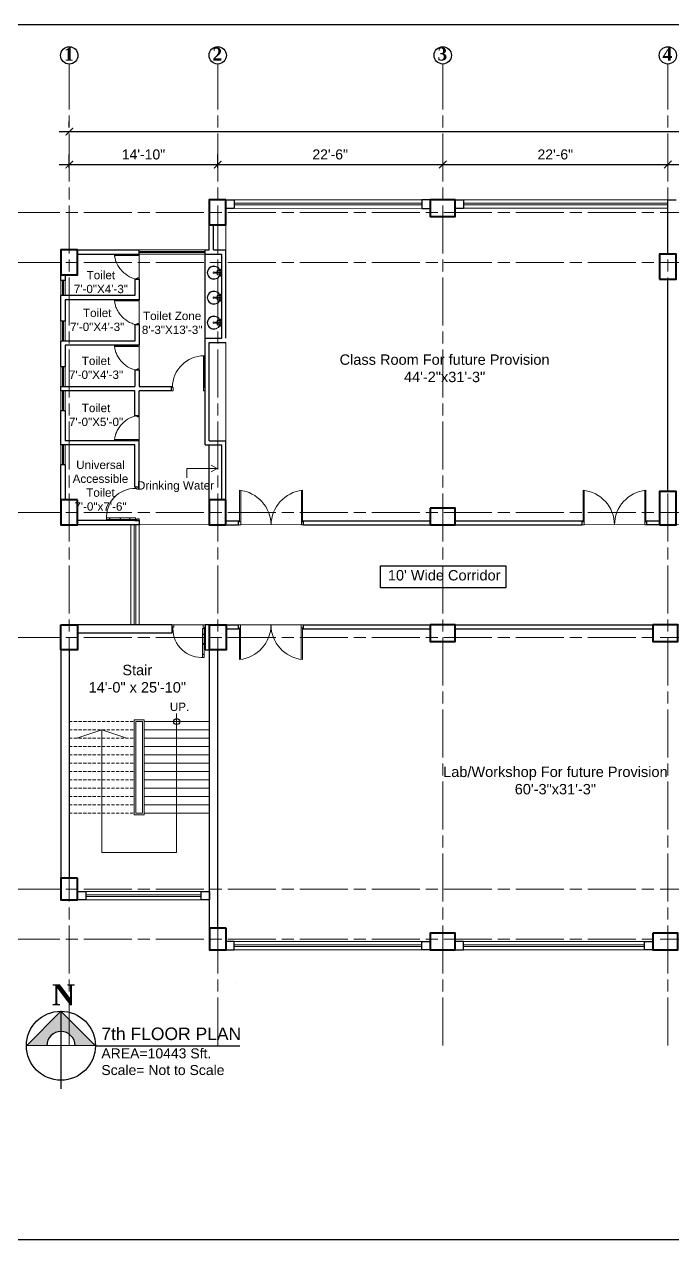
# Model space of a CAD drawing. Header units: inches. Extents: x -12 to 20935469, y -1604 to 24729220.
# Drawn here: x 20824000 to 20824778, y 24707850 to 24709308 of the extents above; entities that cross this region are included whole.
import ezdxf

# ---------------------------------------------------------------- set-up
doc = ezdxf.new("R2010")
doc.units = ezdxf.units.IN
doc.header["$LTSCALE"] = 0.03
doc.header["$MEASUREMENT"] = 0
doc.header["$PDMODE"] = 32
doc.header["$PDSIZE"] = 15
doc.linetypes.add('ACAD_ISO08W100', pattern=[36, 24, -3, 6, -3])
doc.linetypes.add('DASHED2', pattern=[0.375, 0.25, -0.125])
for name, color, linetype, lineweight in [('column', 1, 'Continuous', 40), ('Dim Line', 252, 'Continuous', 13), ('Door', 7, 'Continuous', 18), ('Gas', 21, 'Continuous', 5), ('Glass Line', 252, 'Continuous', 9), ('Grid Line', 252, 'Continuous', 18), ('Hatch', 253, 'Continuous', 15), ('Low Wall', 7, 'Continuous', 30), ('Main Wall', 7, 'Continuous', 30), ('RAIL', 23, 'Continuous', 13), ('STAIR', 46, 'Continuous', 15), ('TOILET FIXTURE', 142, 'Continuous', 5), ('wind.', 150, 'Continuous', 20)]:
    doc.layers.add(name, color=color, linetype=linetype, lineweight=lineweight)
doc.layers.add('TEXT', color=7, linetype='Continuous')
doc.styles.add('2', font='swisscl.ttf')
doc.styles.add('RomanS', font='arial.ttf', dxfattribs={"height": 12})
doc.styles.get("Standard").update_dxf_attribs({"font": 'timesbd.ttf'})
doc.dimstyles.new('Aec_Arch_I', dxfattribs={"dimscale": 96, "dimtxt": 12, "dimasz": 0.09375, "dimexe": 0.125, "dimexo": 0.125, "dimgap": 0.0625, "dimtad": 1, "dimdec": 0, "dimzin": 3, "dimdsep": 46, "dimlunit": 4, "dimtxsty": 'RomanS', "dimblk1": 'ARCHTICK', "dimblk2": 'ARCHTICK', "dimsah": 1, "dimcen": 0.09375, "dimdle": 0.125, "dimadec": 0, "dimazin": 0, "dimtfac": 0.75, "dimtdec": 0, "dimtmove": 2, "dimatfit": 3, "dimldrblk": 'ARCHTICK', "dimfxl": 1, "dimfrac": 1, "dimtolj": 1, "dimtzin": 0, "dimarcsym": 0})

# ---------------------------------------------------------------- blocks, each defined once
blk = doc.blocks.new('_ArchTick')
at = {"color": 0, "linetype": 'ByBlock', "lineweight": 35, "const_width": 0.15}
blk.add_lwpolyline([(-0.5, -0.5), (0.5, 0.5)], dxfattribs=at)
blk = doc.blocks.new('*D14')
at = {"layer": 'Defpoints', "color": 0, "transparency": 16777216}
for p in [(20831126.3, 24724578.2), (20830948.3, 24724562.3), (20831126.3, 24724562.3)]:
    blk.add_point(p, dxfattribs=at)
at = {"layer": 'Dim Line', "color": 0, "lineweight": -2, "transparency": 16777216}
for p, q in [((20830948.3, 24724574.3), (20830948.3, 24724590.2)), ((20831126.3, 24724574.3), (20831126.3, 24724590.2)), ((20830936.3, 24724578.2), (20831138.3, 24724578.2))]:
    blk.add_line(p, q, dxfattribs=at)
at = {"layer": 'Dim Line', "color": 0, "lineweight": -2, "transparency": 16777216, "xscale": 9, "yscale": 9, "zscale": 9, "rotation": 180}
blk.add_blockref('_ArchTick', (20830948.3, 24724578.2), dxfattribs=at)
at = {"layer": 'Dim Line', "color": 0, "lineweight": -2, "transparency": 16777216, "xscale": 9, "yscale": 9, "zscale": 9}
blk.add_blockref('_ArchTick', (20831126.3, 24724578.2), dxfattribs=at)
at = {"layer": 'Dim Line', "color": 0, "transparency": 16777216, "insert": (20831037.3, 24724590.3), "char_height": 12, "attachment_point": 5, "style": 'RomanS'}
blk.add_mtext('\\A1;14\'-10"', dxfattribs=at)
blk = doc.blocks.new('*D7')
at = {"layer": 'Defpoints', "color": 0, "transparency": 16777216}
for p in [(20831396.3, 24724578.2), (20831396.3, 24724578.2), (20831126.3, 24724562.3)]:
    blk.add_point(p, dxfattribs=at)
at = {"layer": 'Dim Line', "color": 0, "lineweight": -2, "transparency": 16777216}
for p, q in [((20831126.3, 24724574.3), (20831126.3, 24724590.2)), ((20831114.3, 24724578.2), (20831408.3, 24724578.2))]:
    blk.add_line(p, q, dxfattribs=at)
at = {"layer": 'Dim Line', "color": 0, "lineweight": -2, "transparency": 16777216, "xscale": 9, "yscale": 9, "zscale": 9, "rotation": 180}
blk.add_blockref('_ArchTick', (20831126.3, 24724578.2), dxfattribs=at)
at = {"layer": 'Dim Line', "color": 0, "lineweight": -2, "transparency": 16777216, "xscale": 9, "yscale": 9, "zscale": 9}
blk.add_blockref('_ArchTick', (20831396.3, 24724578.2), dxfattribs=at)
at = {"layer": 'Dim Line', "color": 0, "transparency": 16777216, "insert": (20831261.3, 24724590.3), "char_height": 12, "attachment_point": 5, "style": 'RomanS'}
blk.add_mtext('\\A1;22\'-6"', dxfattribs=at)
blk = doc.blocks.new('*D8')
at = {"layer": 'Defpoints', "color": 0, "transparency": 16777216}
for p in [(20831396.3, 24724578.2), (20831666.3, 24724578.2), (20831666.3, 24724578.2)]:
    blk.add_point(p, dxfattribs=at)
at = {"layer": 'Dim Line', "color": 0, "lineweight": -2, "transparency": 16777216}
blk.add_line((20831384.3, 24724578.2), (20831678.3, 24724578.2), dxfattribs=at)
at = {"layer": 'Dim Line', "color": 0, "lineweight": -2, "transparency": 16777216, "xscale": 9, "yscale": 9, "zscale": 9, "rotation": 180}
blk.add_blockref('_ArchTick', (20831396.3, 24724578.2), dxfattribs=at)
at = {"layer": 'Dim Line', "color": 0, "lineweight": -2, "transparency": 16777216, "xscale": 9, "yscale": 9, "zscale": 9}
blk.add_blockref('_ArchTick', (20831666.3, 24724578.2), dxfattribs=at)
at = {"layer": 'Dim Line', "color": 0, "transparency": 16777216, "insert": (20831531.3, 24724590.3), "char_height": 12, "attachment_point": 5, "style": 'RomanS'}
blk.add_mtext('\\A1;22\'-6"', dxfattribs=at)
blk = doc.blocks.new('*D9')
at = {"layer": 'Defpoints', "color": 0, "transparency": 16777216}
for p in [(20831666.3, 24724578.2), (20831844.3, 24724578.2), (20831844.3, 24724578.2)]:
    blk.add_point(p, dxfattribs=at)
at = {"layer": 'Dim Line', "color": 0, "lineweight": -2, "transparency": 16777216}
blk.add_line((20831654.3, 24724578.2), (20831856.3, 24724578.2), dxfattribs=at)
at = {"layer": 'Dim Line', "color": 0, "lineweight": -2, "transparency": 16777216, "xscale": 9, "yscale": 9, "zscale": 9, "rotation": 180}
blk.add_blockref('_ArchTick', (20831666.3, 24724578.2), dxfattribs=at)
at = {"layer": 'Dim Line', "color": 0, "lineweight": -2, "transparency": 16777216, "xscale": 9, "yscale": 9, "zscale": 9}
blk.add_blockref('_ArchTick', (20831844.3, 24724578.2), dxfattribs=at)
at = {"layer": 'Dim Line', "color": 0, "transparency": 16777216, "insert": (20831755.3, 24724590.3), "char_height": 12, "attachment_point": 5, "style": 'RomanS'}
blk.add_mtext('\\A1;14\'-10"', dxfattribs=at)
blk = doc.blocks.new('*D13')
at = {"layer": 'Defpoints', "color": 0, "transparency": 16777216}
for p in [(20830948.3, 24724610.7), (20832951.8, 24724617.8), (20832951.8, 24724610.7)]:
    blk.add_point(p, dxfattribs=at)
at = {"layer": 'Dim Line', "color": 0, "lineweight": -2, "transparency": 16777216}
for p, q in [((20830948.3, 24724622.7), (20830948.3, 24724629.8)), ((20832951.8, 24724622.7), (20832951.8, 24724629.8)), ((20830936.3, 24724617.8), (20832963.8, 24724617.8))]:
    blk.add_line(p, q, dxfattribs=at)
at = {"layer": 'Dim Line', "color": 0, "lineweight": -2, "transparency": 16777216, "xscale": 9, "yscale": 9, "zscale": 9, "rotation": 180}
blk.add_blockref('_ArchTick', (20830948.3, 24724617.8), dxfattribs=at)
at = {"layer": 'Dim Line', "color": 0, "lineweight": -2, "transparency": 16777216, "xscale": 9, "yscale": 9, "zscale": 9}
blk.add_blockref('_ArchTick', (20832951.8, 24724617.8), dxfattribs=at)
at = {"layer": 'Dim Line', "color": 0, "transparency": 16777216, "insert": (20831950, 24724629.9), "char_height": 12, "attachment_point": 5, "style": 'RomanS'}
blk.add_mtext('\\A1;166\'-11"', dxfattribs=at)
blk = doc.blocks.new('Door_45')
at = {"layer": 'Door'}
for p, q in [((1.5, 5), (1.5, 44)), ((1.5, 40), (2.2, 40)), ((2.2, 40), (2.2, 39.5)), ((2.2, 39.5), (2.7, 39.5)), ((2.7, 39.5), (2.7, 40)), ((2.7, 40), (3.5, 40)), ((3.5, 44), (3.5, 5)), ((1.5, 25.8), (2.2, 25.8)), ((2.2, 25.8), (2.2, 25.3)), ((2.2, 25.3), (2.7, 25.3)), ((2.7, 25.8), (3.5, 25.8)), ((2.7, 25.3), (2.7, 25.8)), ((0, 0), (0, 5)), ((0, 5), (1.5, 5)), ((1.5, 12.6), (2.2, 12.6)), ((3.5, 5), (1.5, 5)), ((1.5, 5), (1.5, 3)), ((1.5, 3), (2.5, 3)), ((2.2, 12.6), (2.2, 13.1)), ((2.2, 13.1), (2.7, 13.1)), ((2.5, 3), (2.5, 0)), ((2.7, 13.1), (2.7, 12.6)), ((2.7, 12.6), (3.5, 12.6)), ((42.5, 3), (42.5, 0)), ((43.5, 3), (42.5, 3)), ((45, 5), (43.5, 5)), ((43.5, 5), (43.5, 3)), ((45, 0), (45, 5)), ((2.5, 0), (0, 0)), ((42.5, 0), (45, 0))]:
    blk.add_line(p, q, dxfattribs=at)
blk.add_arc((4.7, 5.3), 38.8, 359.6233, 94.6685, dxfattribs=at)
blk = doc.blocks.new('sssss-flat-876')
at = {"layer": 'Door', "linetype": 'Continuous', "ltscale": 3}
blk.add_line((3666.5, 84027.2), (3666.5, 84055.7), dxfattribs=at)
at = {"layer": 'Door', "linetype": 'Continuous', "ltscale": 3, "extrusion": (-7.21527e-09, -3.35624e-18, 1), "elevation": 0}
for points in [[(3666.5, 84057.2), (3666.5, 84055.7), (3668.4, 84055.7), (3668.4, 84056.5), (3670.2, 84056.5), (3670.2, 84057.2)], [(3668.4, 84055.7), (3696.2, 84055.7), (3696.2, 84056.5), (3668.4, 84056.5)]]:
    blk.add_lwpolyline(points, close=True, dxfattribs=at)
at = {"layer": 'Door', "linetype": 'Continuous', "ltscale": 3, "flags": 128}
blk.add_lwpolyline([(3670.2, 84027.2, 0.04096), (3675.5, 84028.9, 0.082496), (3684.9, 84034.8, 0.052187), (3689.7, 84040, 0.043988), (3692.9, 84045, 0.036571), (3694.8, 84049.6, 0.034751), (3695.9, 84054.2, 0.011435), (3696.2, 84055.7)], format="xyb", dxfattribs=at)
at = {"layer": 'Door', "linetype": 'Continuous', "ltscale": 3}
blk.add_lwpolyline([(3666.5, 84027.2), (3666.5, 84028.7), (3668.4, 84028.7), (3668.4, 84027.9), (3670.2, 84027.9), (3670.2, 84027.2)], close=True, dxfattribs=at)
blk = doc.blocks.new('7-flat-72')
at = {"layer": 'Glass Line', "color": 8, "ltscale": 20}
for p, q in [((-64478.7, 376960.5), (-64480.3, 376960.5)), ((-64480.3, 376959.5), (-64480.3, 376960.5)), ((-64480.3, 376959.5), (-64480.3, 376960.5)), ((-64478.7, 376959.5), (-64480.3, 376959.5)), ((-64480.3, 376959.1), (-64480.3, 376959.4)), ((-64478.7, 376959.4), (-64480.3, 376959.4)), ((-64478.7, 376959.1), (-64480.3, 376959.1)), ((-64480.2, 376959.4), (-64480.2, 376959.5)), ((-64480.1, 376959.5), (-64480.1, 376960.5)), ((-64479.9, 376959.5), (-64479.9, 376960.5)), ((-64479.5, 376959.5), (-64479.5, 376960.5)), ((-64479.1, 376959.5), (-64479.1, 376960.5)), ((-64478.9, 376959.5), (-64478.9, 376960.5)), ((-64478.9, 376959.4), (-64478.9, 376959.5)), ((-64478.8, 376959.5), (-64478.8, 376960.5)), ((-64478.7, 376959.5), (-64478.7, 376960.5)), ((-64478.7, 376959.1), (-64478.7, 376959.4)), ((-64475.1, 376959.4), (-64476.9, 376959.4)), ((-64476.9, 376959.1), (-64476.9, 376959.4)), ((-64475.1, 376959.1), (-64476.9, 376959.1)), ((-64476.6, 376959.4), (-64476.6, 376966.6)), ((-64475.5, 376966.6), (-64476.6, 376966.6)), ((-64475.5, 376959.4), (-64475.5, 376966.6)), ((-64475.1, 376959.1), (-64475.1, 376959.4)), ((-64473.3, 376960.5), (-64471.7, 376960.5)), ((-64473.3, 376959.5), (-64473.3, 376960.5)), ((-64473.3, 376959.5), (-64473.3, 376960.5)), ((-64473.3, 376959.5), (-64471.7, 376959.5)), ((-64473.3, 376959.1), (-64473.3, 376959.4)), ((-64473.3, 376959.4), (-64471.7, 376959.4)), ((-64473.3, 376959.1), (-64471.7, 376959.1)), ((-64473.1, 376959.5), (-64473.1, 376960.5)), ((-64473.1, 376959.4), (-64473.1, 376959.5)), ((-64472.9, 376959.5), (-64472.9, 376960.5)), ((-64472.5, 376959.5), (-64472.5, 376960.5)), ((-64472.1, 376959.5), (-64472.1, 376960.5)), ((-64471.9, 376959.5), (-64471.9, 376960.5)), ((-64471.9, 376959.4), (-64471.9, 376959.5)), ((-64471.8, 376959.5), (-64471.8, 376960.5)), ((-64471.7, 376959.5), (-64471.7, 376960.5)), ((-64471.7, 376959.1), (-64471.7, 376959.4))]:
    blk.add_line(p, q, dxfattribs=at)
blk.add_circle((-64476, 376968.4, 0), 1.08, dxfattribs=at)
for radius, start, end in [(8.1, 273.8334, 266.1883), (7.55, 274.115, 265.9068)]:
    blk.add_arc((-64476, 376968.4, 0), radius, start, end, dxfattribs=at)
blk = doc.blocks.new('SFSFSFS-flat-72')
at = {"layer": 'TOILET FIXTURE', "ltscale": 0.2}
blk.add_lwpolyline([(-3918.5, -3608.1), (-3918.5, -3602.7), (-3923.9, -3602.7), (-3923.9, -3608.1)], close=True, dxfattribs=at)
at = {"layer": 'TOILET FIXTURE', "ltscale": 20}
blk.add_blockref('7-flat-72', (60554.8, -380567.2), dxfattribs=at)
blk = doc.blocks.new('$D40')
at = {"layer": 'Door'}
for p, q in [((1, 4), (1, 42)), ((2, 0), (2, 42)), ((1, 5), (0, 5)), ((2, 0), (0, 0)), ((2, 4), (1, 4)), ((39, 4), (38, 4)), ((38, 4), (38, 0)), ((40, 0), (38, 0)), ((40, 5), (39, 5)), ((39, 5), (39, 4))]:
    blk.add_line(p, q, dxfattribs=at)
blk.add_arc((1, 4), 38, 0, 90, dxfattribs=at)
blk = doc.blocks.new('fff')
at = {"layer": 'Grid Line', "color": 252, "linetype": 'ACAD_ISO08W100', "lineweight": 9, "ltscale": 80, "true_color": 0x939598}
for p, q in [((20830948.3, 24723521.1), (20830948.3, 24724698.8)), ((20831126.3, 24723521.1), (20831126.3, 24724698.8)), ((20831396.3, 24723521.1), (20831396.3, 24724698.8)), ((20831666.3, 24723521.1), (20831666.3, 24724698.8)), ((20833096.9, 24724520.6), (20830726.1, 24724520.6)), ((20833096.9, 24724460.6), (20830726.1, 24724460.6)), ((20833096.9, 24724160.7), (20830726.1, 24724160.7)), ((20833096.9, 24724010.7), (20830726.1, 24724010.7)), ((20833096.9, 24723708.7), (20830726.1, 24723708.7)), ((20833096.9, 24723648.8), (20830726.1, 24723648.8))]:
    blk.add_line(p, q, dxfattribs=at)
at = {"layer": 'Dim Line'}
for base, p1, p2, picture, middle in [((20832951.7523, 24724617.8128), (20830948.3088, 24724610.7482), (20832951.7523, 24724610.7482), '*D13', (20831950.0306, 24724629.9397)), ((20831126.3, 24724578.2), (20830948.3, 24724562.3), (20831126.3, 24724562.3), '*D14', (20831037.3, 24724590.3)), ((20831396.3, 24724578.2), (20831126.3, 24724562.3), (20831396.3, 24724578.2), '*D7', (20831261.3, 24724590.3)), ((20831666.3, 24724578.2), (20831396.3, 24724578.2), (20831666.3, 24724578.2), '*D8', (20831531.3, 24724590.3)), ((20831844.3, 24724578.2), (20831666.3, 24724578.2), (20831844.3, 24724578.2), '*D9', (20831755.3, 24724590.3))]:
    dim = blk.add_linear_dim(base=base, p1=p1, p2=p2, dimstyle='Aec_Arch_I', dxfattribs=at)
    dim.commit()
    dim.dimension.update_dxf_attribs({"geometry": picture, "text_midpoint": middle})

msp = doc.modelspace()

# ---------------------------------------------------------------- hatches: boundary and pattern name
at = {"layer": 'Low Wall'}
h = msp.add_hatch(color=256, dxfattribs=at)
h.paths.add_polyline_path([(20824026.9, 24708082.5), (20824002.5, 24708082.5), (20824043.9, 24708124), (20824043.9, 24708099.6, 0.414214)])
h.paths.add_polyline_path([(20824043.9, 24708099.6), (20824043.9, 24708124), (20824085.3, 24708082.5), (20824060.9, 24708082.5, 0.414214)])

# ---------------------------------------------------------------- linework, layer by layer
for p, q in [((20824216.7, 24708931.4), (20824216.7, 24709032.4)), ((20824221.7, 24708737.5), (20824221.7, 24708803.5)), ((20824132.7, 24708712.7), (20824137.7, 24708712.7)), ((20824526.7, 24708197.5), (20824526.7, 24708197.5)), ((20824253.3, 24708158.5), (20824253.3, 24708158.5)), ((20824043.9, 24708124), (20824043.9, 24708030.6)), ((20824085.3, 24708082.5), (20824258.6, 24708082.5))]:
    msp.add_line(p, q)
msp.add_lwpolyline([(20824427.1, 24708658.2), (20824577.7, 24708658.2), (20824577.7, 24708632), (20824427.1, 24708632)], close=True)
msp.add_lwpolyline([(20824085.3, 24708082.6), (20824002.5, 24708082.5)])
for centre, radius in [((20824182.7, 24708471.5), 3.61), ((20824043.9, 24708082.5), 41.4)]:
    msp.add_circle(centre, radius)
at = {"layer": 'column', "lineweight": 40, "ltscale": 20}
for points in [[(20824241.7, 24709097.4), (20824221.7, 24709097.4), (20824221.7, 24709067.4), (20824241.7, 24709067.4)], [(20824486.9, 24709097.4), (20824486.9, 24709077.4), (20824516.9, 24709077.4), (20824516.9, 24709097.4)], [(20824063.8, 24709037.4), (20824043.8, 24709037.4), (20824043.8, 24709007.4), (20824063.8, 24709007.4)], [(20824761.8, 24709002.5), (20824781.8, 24709002.5), (20824781.8, 24709032.5), (20824761.8, 24709032.5)], [(20824761.8, 24708707.5), (20824781.8, 24708707.5), (20824781.8, 24708747.5), (20824761.8, 24708747.5)], [(20824063.8, 24708737.5), (20824043.8, 24708737.5), (20824043.8, 24708707.5), (20824063.8, 24708707.5)], [(20824241.7, 24708737.5), (20824221.7, 24708737.5), (20824221.7, 24708707.5), (20824241.7, 24708707.5)], [(20824486.9, 24708727.5), (20824486.9, 24708707.5), (20824516.9, 24708707.5), (20824516.9, 24708727.5)], [(20824043.9, 24708587.5), (20824063.9, 24708587.5), (20824063.9, 24708557.5), (20824043.9, 24708557.5)], [(20824221.9, 24708587.5), (20824241.9, 24708587.5), (20824241.9, 24708557.5), (20824221.9, 24708557.5)], [(20824486.9, 24708587.5), (20824486.9, 24708567.5), (20824516.9, 24708567.5), (20824516.9, 24708587.5)], [(20824753.9, 24708587.5), (20824753.9, 24708567.5), (20824783.9, 24708567.5), (20824783.9, 24708587.5)], [(20824063.9, 24708283.5), (20824043.9, 24708283.5), (20824043.9, 24708257.5), (20824063.9, 24708257.5)], [(20824241.9, 24708223.5), (20824221.9, 24708223.5), (20824221.9, 24708197.5), (20824241.9, 24708197.5)], [(20824516.9, 24708197.5), (20824516.9, 24708217.5), (20824486.9, 24708217.5), (20824486.9, 24708197.5)], [(20824753.9, 24708217.5), (20824753.9, 24708197.5), (20824783.9, 24708197.5), (20824783.9, 24708217.5)]]:
    msp.add_lwpolyline(points, close=True, dxfattribs=at)
at = {"layer": 'Defpoints'}
msp.add_lwpolyline([(20823799.2, 24709308.2), (20826238.1, 24709308.2), (20826238.1, 24707849.7), (20823799.2, 24707849.7)], close=True, dxfattribs=at)
at = {"layer": 'Door'}
for p, q in [((20824258.2, 24708711.2), (20824258.2, 24708749.1)), ((20824259.5, 24708707.5), (20824259.5, 24708749)), ((20824332.3, 24708707.5), (20824332.3, 24708749)), ((20824333.6, 24708711.2), (20824333.6, 24708749.1)), ((20824670.2, 24708711.2), (20824670.2, 24708749.1)), ((20824671.5, 24708707.5), (20824671.5, 24708749.1)), ((20824744.3, 24708707.5), (20824744.3, 24708749.1)), ((20824745.6, 24708711.2), (20824745.6, 24708749.1)), ((20824258.2, 24708712.5), (20824256.9, 24708712.5)), ((20824259.5, 24708707.5), (20824256.9, 24708707.5)), ((20824259.5, 24708711.2), (20824258.2, 24708711.2)), ((20824332.3, 24708711.2), (20824333.6, 24708711.2)), ((20824332.3, 24708707.5), (20824334.9, 24708707.5)), ((20824333.6, 24708712.5), (20824334.9, 24708712.5)), ((20824670.2, 24708712.5), (20824668.9, 24708712.5)), ((20824671.5, 24708707.5), (20824668.9, 24708707.5)), ((20824671.5, 24708711.2), (20824670.2, 24708711.2)), ((20824744.3, 24708711.2), (20824745.6, 24708711.2)), ((20824744.3, 24708707.5), (20824746.9, 24708707.5)), ((20824745.6, 24708712.5), (20824746.9, 24708712.5)), ((20824259.4, 24708587.5), (20824256.8, 24708587.5)), ((20824258.1, 24708582.5), (20824256.8, 24708582.5)), ((20824258.1, 24708583.8), (20824258.1, 24708545.9)), ((20824259.4, 24708583.8), (20824258.1, 24708583.8)), ((20824259.4, 24708587.5), (20824259.4, 24708545.9)), ((20824332.2, 24708587.5), (20824332.2, 24708545.9)), ((20824332.2, 24708587.5), (20824334.8, 24708587.5)), ((20824332.2, 24708583.8), (20824333.5, 24708583.8)), ((20824333.5, 24708583.8), (20824333.5, 24708545.9)), ((20824333.5, 24708582.5), (20824334.8, 24708582.5))]:
    msp.add_line(p, q, dxfattribs=at)
for centre, start, end in [((20824253.6, 24708707), 0.5906, 83.7783), ((20824338.2, 24708707), 96.2217, 179.4094), ((20824665.6, 24708707.1), 0.5906, 83.7783), ((20824750.2, 24708707.1), 96.2217, 179.4094), ((20824253.6, 24708587.9), 276.2217, 359.4094), ((20824338.1, 24708587.9), 180.5906, 263.7783)]:
    msp.add_arc(centre, 42.3, start, end, dxfattribs=at)
at = {"layer": 'Gas', "color": 0, "lineweight": 5}
for points in [[(20824143.8, 24708473.5), (20824131.8, 24708473.5), (20824131.8, 24708359.5), (20824143.8, 24708359.5)], [(20824141.8, 24708471.5), (20824133.8, 24708471.5), (20824133.8, 24708361.5), (20824141.8, 24708361.5)]]:
    msp.add_lwpolyline(points, close=True, dxfattribs=at)
at = {"layer": 'Hatch', "lineweight": 5}
for p, q in [((20824241.7, 24709037.4), (20824241.7, 24709067.3)), ((20824241.7, 24708808.5), (20824241.7, 24708926.4))]:
    msp.add_line(p, q, dxfattribs=at)
at = {"layer": 'Low Wall', "color": 0}
msp.add_lwpolyline([(20824002.5, 24708082.5), (20824043.9, 24708124), (20824085.3, 24708082.5)], dxfattribs=at)
at = {"layer": 'Low Wall'}
msp.add_arc((20824043.9, 24708082.5), 17, 0, 180, dxfattribs=at)
at = {"layer": 'Main Wall', "lineweight": 30}
for p, q in [((20824771.8, 24709097.4), (20824781.8, 24709097.4)), ((20824771.8, 24709032.5), (20824771.8, 24709097.4)), ((20824221.7, 24709037.4), (20824221.7, 24709067.4)), ((20824226.7, 24709037.4), (20824226.7, 24709067.4)), ((20824771.8, 24709051.4), (20824771.8, 24709051.4)), ((20824063.8, 24709037.4), (20824137.7, 24709037.4)), ((20824137.7, 24709032.4), (20824137.7, 24709037.4)), ((20824216.7, 24709037.4), (20824221.7, 24709037.4)), ((20824216.7, 24709032.4), (20824216.7, 24709037.4)), ((20824226.7, 24709037.4), (20824241.7, 24709037.4)), ((20824241.7, 24708931.4), (20824241.7, 24709037.4)), ((20824771.8, 24709045.4), (20824771.8, 24709045.4)), ((20824063.8, 24709032.4), (20824137.7, 24709032.4)), ((20824216.7, 24709032.4), (20824236.7, 24709032.4)), ((20824236.7, 24708931.4), (20824236.7, 24709032.4)), ((20824043.8, 24709000.7), (20824043.8, 24709007.4)), ((20824132.7, 24709002.4), (20824137.7, 24709002.4)), ((20824132.7, 24709002.4), (20824132.7, 24708982.7)), ((20824771.8, 24708747.5), (20824771.8, 24709002.5)), ((20824132.7, 24708982.7), (20824043.8, 24708982.7)), ((20824043.8, 24708952.1), (20824043.8, 24708982.7)), ((20824137.7, 24708977.7), (20824048.8, 24708977.7)), ((20824132.7, 24708947.7), (20824132.7, 24708928.1)), ((20824137.7, 24708947.7), (20824132.7, 24708947.7)), ((20824132.7, 24708928.1), (20824043.8, 24708928.1)), ((20824043.8, 24708897.5), (20824043.8, 24708928.1)), ((20824137.7, 24708923.1), (20824048.8, 24708923.1)), ((20824048.8, 24708923.1), (20824048.8, 24708897.5)), ((20824216.7, 24708873.5), (20824216.7, 24708931.4)), ((20824216.7, 24708931.4), (20824236.7, 24708931.4)), ((20824221.7, 24708808.5), (20824221.7, 24708926.4)), ((20824221.7, 24708926.4), (20824241.7, 24708926.4)), ((20824043.8, 24708897.5), (20824048.8, 24708897.5)), ((20824137.7, 24708893.1), (20824132.7, 24708893.1)), ((20824043.8, 24708873.5), (20824132.7, 24708873.5)), ((20824043.8, 24708868.5), (20824043.8, 24708873.5)), ((20824176.7, 24708868.5), (20824176.7, 24708873.5)), ((20824216.7, 24708803.5), (20824216.7, 24708873.5)), ((20824132.7, 24708868.5), (20824043.8, 24708868.5)), ((20824132.7, 24708838.5), (20824132.7, 24708868.5)), ((20824137.7, 24708838.5), (20824137.7, 24708868.5)), ((20824176.7, 24708868.5), (20824137.7, 24708868.5)), ((20824048.8, 24708844.5), (20824043.8, 24708844.5)), ((20824043.8, 24708803.5), (20824043.8, 24708844.5)), ((20824048.8, 24708844.5), (20824048.8, 24708808.5)), ((20824137.7, 24708838.5), (20824132.7, 24708838.5)), ((20824132.7, 24708803.5), (20824043.8, 24708803.5)), ((20824137.7, 24708808.5), (20824048.8, 24708808.5)), ((20824132.7, 24708752.7), (20824132.7, 24708803.5)), ((20824137.7, 24708752.7), (20824137.7, 24708808.5)), ((20824216.7, 24708803.5), (20824236.7, 24708803.5)), ((20824221.7, 24708808.5), (20824241.7, 24708808.5)), ((20824236.7, 24708737.5), (20824236.7, 24708803.5)), ((20824241.7, 24708737.5), (20824241.7, 24708808.5)), ((20824043.8, 24708737.5), (20824043.8, 24708779.5)), ((20824048.8, 24708779.5), (20824043.8, 24708779.5)), ((20824048.8, 24708779.5), (20824048.8, 24708737.5)), ((20824137.7, 24708752.7), (20824132.7, 24708752.7)), ((20824137.7, 24708712.7), (20824063.8, 24708712.7)), ((20824137.7, 24708712.7), (20824137.7, 24708707.6)), ((20824137.7, 24708707.6), (20824063.8, 24708707.6)), ((20824241.9, 24708712.5), (20824256.9, 24708712.5)), ((20824241.9, 24708707.5), (20824256.9, 24708707.5)), ((20824256.9, 24708707.5), (20824256.9, 24708712.5)), ((20824334.9, 24708707.5), (20824334.9, 24708712.5)), ((20824334.9, 24708712.5), (20824486.9, 24708712.5)), ((20824334.9, 24708707.5), (20824486.9, 24708707.5)), ((20824516.9, 24708712.5), (20824668.9, 24708712.5)), ((20824516.9, 24708707.5), (20824668.9, 24708707.5)), ((20824668.9, 24708712.5), (20824668.9, 24708707.5)), ((20824176.9, 24708587.5), (20824063.9, 24708587.5)), ((20824176.9, 24708587.5), (20824176.9, 24708577.5)), ((20824221.9, 24708587.5), (20824216.9, 24708587.5)), ((20824216.9, 24708587.5), (20824216.9, 24708557.5)), ((20824231.9, 24708587.5), (20824221.9, 24708587.5)), ((20824241.9, 24708587.5), (20824256.8, 24708587.5)), ((20824256.8, 24708582.5), (20824241.9, 24708582.5)), ((20824256.8, 24708582.5), (20824256.8, 24708587.5)), ((20824334.8, 24708587.5), (20824486.9, 24708587.5)), ((20824334.8, 24708582.5), (20824334.8, 24708587.5)), ((20824486.9, 24708582.5), (20824334.8, 24708582.5)), ((20824516.9, 24708587.5), (20824753.9, 24708587.5)), ((20824753.9, 24708582.5), (20824516.9, 24708582.5)), ((20824176.9, 24708577.5), (20824063.9, 24708577.5)), ((20824043.9, 24708557.5), (20824043.9, 24708283.5)), ((20824053.9, 24708557.5), (20824053.9, 24708283.5)), ((20824216.9, 24708557.5), (20824221.9, 24708557.5)), ((20824221.9, 24708223.5), (20824221.9, 24708557.5)), ((20824231.9, 24708223.5), (20824231.9, 24708557.5))]:
    msp.add_line(p, q, dxfattribs=at)
for points in [[(20824241.7, 24709097.4), (20824251.7, 24709097.4), (20824251.7, 24709087.3), (20824241.7, 24709087.3)], [(20824486.7, 24709097.4), (20824476.7, 24709097.4), (20824476.7, 24709087.3), (20824486.7, 24709087.3)], [(20824516.7, 24709097.4), (20824526.7, 24709097.4), (20824526.7, 24709087.3), (20824516.7, 24709087.3)], [(20824048.8, 24709007.4), (20824048.8, 24709000.7)], [(20824048.8, 24709000.7), (20824043.8, 24709000.7)], [(20824137.7, 24709002.4), (20824137.7, 24708977.7)], [(20824048.8, 24708977.7), (20824048.8, 24708952.1)], [(20824048.8, 24708952.1), (20824043.8, 24708952.1)], [(20824137.7, 24708947.7), (20824137.7, 24708923.1)], [(20824132.7, 24708893.1), (20824132.7, 24708873.5)], [(20824137.7, 24708893.1), (20824137.7, 24708873.5)], [(20824137.7, 24708873.5), (20824176.7, 24708873.5)], [(20824241.7, 24708197.5), (20824251.7, 24708197.5), (20824251.7, 24708207.5), (20824241.7, 24708207.5)], [(20824486.7, 24708197.5), (20824476.7, 24708197.5), (20824476.7, 24708207.5), (20824486.7, 24708207.5)], [(20824516.7, 24708197.5), (20824526.7, 24708197.5), (20824526.7, 24708207.5), (20824516.7, 24708207.5)], [(20824753.9, 24708197.5), (20824743.9, 24708197.5), (20824743.9, 24708207.5), (20824753.9, 24708207.5)]]:
    msp.add_lwpolyline(points, dxfattribs=at)
msp.add_lwpolyline([(20824746.9, 24708712.5), (20824761.9, 24708712.5), (20824761.9, 24708707.5), (20824746.9, 24708707.5)], close=True, dxfattribs=at)
at = {"layer": 'Main Wall'}
for points in [[(20824063.9, 24708267.5), (20824073.9, 24708267.5), (20824073.9, 24708257.5), (20824063.9, 24708257.5)], [(20824211.9, 24708267.5), (20824221.9, 24708267.5), (20824221.9, 24708257.5), (20824211.9, 24708257.5)]]:
    msp.add_lwpolyline(points, close=True, dxfattribs=at)
at = {"layer": 'RAIL', "lineweight": 9}
for p, q in [((20824182.7, 24708481.2), (20824182.7, 24708314.5)), ((20824092.8, 24708461.5), (20824062.8, 24708451.5)), ((20824092.8, 24708314.5), (20824092.8, 24708461.5)), ((20824122.8, 24708451.5), (20824092.8, 24708461.5)), ((20824221.8, 24708451.5), (20824143.8, 24708451.5)), ((20824182.7, 24708314.5), (20824092.8, 24708314.5))]:
    msp.add_line(p, q, dxfattribs=at)
at = {"layer": 'STAIR', "color": 253, "lineweight": 5}
for p, q in [((20824231.4, 24708775.2), (20824195.1, 24708775.2)), ((20824195.1, 24708775.2), (20824195.1, 24708764)), ((20824231.4, 24708775.2), (20824224, 24708779.2)), ((20824231.4, 24708775.2), (20824224, 24708771.2))]:
    msp.add_line(p, q, dxfattribs=at)
at = {"layer": 'STAIR', "color": 32, "linetype": 'DASHED2', "lineweight": 5, "ltscale": 500}
for p, q in [((20824053.8, 24708471.5), (20824131.8, 24708471.5)), ((20824053.8, 24708461.5), (20824131.8, 24708461.5)), ((20824053.8, 24708451.5), (20824131.8, 24708451.5)), ((20824053.8, 24708441.5), (20824131.8, 24708441.5)), ((20824053.8, 24708431.5), (20824131.8, 24708431.5)), ((20824053.8, 24708421.5), (20824131.8, 24708421.5)), ((20824053.8, 24708411.5), (20824131.8, 24708411.5)), ((20824053.8, 24708401.5), (20824131.8, 24708401.5)), ((20824053.8, 24708391.5), (20824131.8, 24708391.5)), ((20824053.8, 24708381.5), (20824131.8, 24708381.5)), ((20824053.8, 24708371.5), (20824131.8, 24708371.5)), ((20824053.8, 24708361.5), (20824131.8, 24708361.5))]:
    msp.add_line(p, q, dxfattribs=at)
at = {"layer": 'STAIR', "color": 32, "lineweight": 5}
for p, q in [((20824143.8, 24708471.5), (20824221.8, 24708471.5)), ((20824143.8, 24708461.5), (20824221.8, 24708461.5)), ((20824161.8, 24708451.5), (20824221.8, 24708451.5)), ((20824143.8, 24708441.5), (20824221.8, 24708441.5)), ((20824143.8, 24708431.5), (20824221.8, 24708431.5)), ((20824143.8, 24708421.5), (20824221.8, 24708421.5)), ((20824143.8, 24708411.5), (20824221.8, 24708411.5)), ((20824143.8, 24708401.5), (20824221.8, 24708401.5)), ((20824143.8, 24708391.5), (20824221.8, 24708391.5)), ((20824143.8, 24708381.5), (20824221.8, 24708381.5)), ((20824143.8, 24708371.5), (20824221.8, 24708371.5)), ((20824143.8, 24708361.5), (20824221.8, 24708361.5))]:
    msp.add_line(p, q, dxfattribs=at)
at = {"layer": 'TEXT'}
for centre in [(20824053.9, 24709270.9), (20824231.9, 24709271), (20824501.9, 24709271), (20824771.9, 24709271)]:
    msp.add_circle(centre, 10.4, dxfattribs=at)
at = {"layer": 'wind.'}
for p, q in [((20824476.7, 24709097.4), (20824251.7, 24709097.4)), ((20824251.7, 24709093.4), (20824476.7, 24709093.5)), ((20824526.7, 24709097.4), (20824771.7, 24709097.4)), ((20824526.7, 24709093.4), (20824771.7, 24709093.5)), ((20824251.7, 24709091.4), (20824476.7, 24709091.5)), ((20824251.7, 24709087.3), (20824476.7, 24709087.4)), ((20824526.7, 24709091.4), (20824771.7, 24709091.5)), ((20824526.7, 24709087.4), (20824771.7, 24709087.4)), ((20824137.7, 24709037.4), (20824216.7, 24709037.4)), ((20824137.7, 24709035.4), (20824216.7, 24709035.4)), ((20824137.7, 24709034.4), (20824216.7, 24709034.4)), ((20824137.7, 24709032.4), (20824216.7, 24709032.4)), ((20824043.8, 24709000.7), (20824043.8, 24708982.7)), ((20824045.8, 24709000.7), (20824045.8, 24708982.7)), ((20824046.8, 24709000.7), (20824046.8, 24708982.7)), ((20824048.8, 24709000.7), (20824048.8, 24708982.7)), ((20824043.8, 24708952.1), (20824043.8, 24708928.1)), ((20824045.8, 24708952.1), (20824045.8, 24708928.1)), ((20824046.8, 24708952.1), (20824046.8, 24708928.1)), ((20824048.8, 24708952.1), (20824048.8, 24708928.1)), ((20824043.8, 24708873.5), (20824043.8, 24708897.5)), ((20824045.8, 24708873.5), (20824045.8, 24708897.5)), ((20824046.8, 24708873.5), (20824046.8, 24708897.5)), ((20824048.8, 24708873.5), (20824048.8, 24708897.5)), ((20824043.8, 24708844.5), (20824043.8, 24708868.5)), ((20824045.8, 24708844.5), (20824045.8, 24708868.5)), ((20824046.8, 24708844.5), (20824046.8, 24708868.5)), ((20824048.8, 24708844.5), (20824048.8, 24708868.5)), ((20824043.8, 24708779.5), (20824043.8, 24708803.5)), ((20824045.8, 24708779.5), (20824045.8, 24708803.5)), ((20824046.8, 24708779.5), (20824046.8, 24708803.5)), ((20824048.8, 24708779.5), (20824048.8, 24708803.5)), ((20824127.9, 24708587.6), (20824127.9, 24708707.8)), ((20824131.9, 24708587.6), (20824131.9, 24708707.8)), ((20824133.9, 24708587.6), (20824133.9, 24708707.8)), ((20824137.9, 24708587.6), (20824137.9, 24708707.8))]:
    msp.add_line(p, q, dxfattribs=at)
at = {"layer": 'wind.', "lineweight": 5}
for p, q in [((20824068.9, 24708267.5), (20824216.9, 24708267.5)), ((20824073.9, 24708263.5), (20824211.9, 24708263.5)), ((20824073.9, 24708261.5), (20824211.9, 24708261.5)), ((20824068.9, 24708257.5), (20824216.9, 24708257.5)), ((20824476.7, 24708207.5), (20824251.7, 24708207.5)), ((20824476.7, 24708203.5), (20824251.7, 24708203.5)), ((20824743.9, 24708207.5), (20824526.7, 24708207.5)), ((20824743.9, 24708203.5), (20824526.7, 24708203.5)), ((20824476.7, 24708201.5), (20824251.7, 24708201.5)), ((20824476.7, 24708197.5), (20824251.7, 24708197.5)), ((20824486.7, 24708201.5), (20824486.7, 24708201.5)), ((20824743.9, 24708201.5), (20824526.7, 24708201.5)), ((20824743.9, 24708197.5), (20824526.7, 24708197.5))]:
    msp.add_line(p, q, dxfattribs=at)
msp.add_lwpolyline([(20824137.9, 24708587.5), (20824137.9, 24708707.8), (20824959.7, 24708707.5), (20824959.7, 24709022.4), (20825139.4, 24709022.5), (20825139.4, 24708707.5), (20825973.3, 24708707.5), (20825973.3, 24708587.5), (20825262.5, 24708587.5), (20825262.5, 24708446.3), (20824959.7, 24708446.3), (20824959.7, 24708587.5)], close=True, dxfattribs=at)

# ---------------------------------------------------------------- block references
msp.add_blockref('fff', (-6894.4, -15438.3))
at = {"layer": 'Door', "ltscale": 20, "xscale": -1}
for p in [(20827804.3, 24624975.2), (20827804.3, 24624920.5), (20827804.3, 24624865.9)]:
    msp.add_blockref('sssss-flat-876', p, dxfattribs=at)
at = {"layer": 'Door', "xscale": -1}
msp.add_blockref('$D40', (20824216.7, 24708868.5), dxfattribs=at)
at = {"layer": 'Door', "ltscale": 20, "rotation": 180}
msp.add_blockref('sssss-flat-876', (20827804.3, 24792865.7), dxfattribs=at)
at = {"layer": 'Door', "color": 250, "ltscale": 20, "xscale": 0.8888888888759539, "yscale": 0.8888888888759539, "zscale": 0.8888888888759539}
for p, rotation in [((20824137.7, 24708712.7), 90.00000000000001), ((20824216.9, 24708587.5), 180)]:
    msp.add_blockref('Door_45', p, dxfattribs=dict(at, rotation=rotation))
at = {"layer": 'TOILET FIXTURE', "ltscale": 20, "rotation": 90.00000000000001}
for p in [(20820628.6, 24712931.4), (20820628.6, 24712901.4), (20820628.6, 24712871.4)]:
    msp.add_blockref('SFSFSFS-flat-72', p, dxfattribs=at)

# ---------------------------------------------------------------- texts
msp.add_text('N', height=25.2).set_placement((20824033.3, 24708131))
at = {"layer": 'TEXT', "char_height": 15.44, "width": 227.458, "attachment_point": 8, "rotation": 0}
for s, insert in [('\\A1;1', (20824053.4, 24709264.6)), ('\\A1;2', (20824231.4, 24709264.7)), ('\\A1;3', (20824501.4, 24709264.7)), ('\\A1;4', (20824771.4, 24709264.7))]:
    msp.add_mtext(s, dxfattribs=dict(at, insert=insert))
at = {"layer": 'TEXT', "color": 30, "lineweight": 5, "ltscale": 20, "attachment_point": 2, "style": '2'}
for s, width, gutter_width, insert, char_height in [('{\\fArial|b0|i0|c0|p34;\\C0;Toilet \\P7\'-0"X4\'-3"}', 104.76, 0.5, (20824091.8, 24709012.3), 10), ('{\\fArial|b0|i0|c0|p34;\\C0;Toilet \\P7\'-0"X4\'-3"}', 104.76, 0.5, (20824087.4, 24708966.9), 10), ('{\\fArial|b0|i0|c0|p34;\\C0;Toilet Zone\\P8\'-3"X13\'-3"}', 104.76, 0.5, (20824177.3, 24708963.3), 10), ('{\\fArial|b0|i0|c0|p34;\\C0;Toilet \\P7\'-0"X4\'-3"}', 104.76, 0.5, (20824086, 24708909.4), 10), ('\\pxsm1;{\\fArial|b0|i0|c0|p34;\\C0;Class Room For future Provision\\P44\'-2"x31\'-3"}', 289.483, 0.5, (20824504.1, 24708912.1), 12.476), ('{\\fArial|b0|i0|c0|p34;\\C0;Toilet \\P7\'-0"X5\'-0"}', 104.76, 0.5, (20824086, 24708852.8), 10), ('{\\fArial|b0|i0|c0|p34;\\C0;Universal Accessible Toilet\\P7\'-0"x7\'-6"}', 89.095, 0.35, (20824091.3, 24708784.6), 10), ('\\pxsm1;{\\fArial|b0|i0|c0|p34;\\C0;Drinking Water }', 88.563, 0.282, (20824181.3, 24708759.9), 10), ("\\pxsm1,qc;{\\fArial|b0|i0|c0|p34;\\C0;10' Wide Corridor}", 227.89, 0.75, (20824503.6, 24708653.3), 12.476), ('\\pxsm1;{\\fArial|b0|i0|c0|p34;\\C0;Stair\\P14\'-0" x 25\'-10"  }', 114.807, 0.282, (20824135.5, 24708539.6), 12.476), ('{\\fArial|b0|i0|c0|p34;\\C0;UP.}', 104.76, 0.5, (20824186.2, 24708494.2), 10), ('\\pxsm1;{\\fArial|b0|i0|c0|p34;\\C0;Lab/Workshop For future Provision\\P60\'-3"x31\'-3"}', 289.483, 0.5, (20824637, 24708417.4), 12.476), ('\\A1;\\pxql;{\\fArial|b0|i0|c0|p34;\\C0;7th FLOOR PLAN\\P\\H0.8x;AREA=10443 Sft.\\PScale= \\H1x;Not to Scale}', 244.428, 0.5, (20824214.6, 24708104.3), 15)]:
    msp.add_mtext_dynamic_manual_height_columns(s, width=width, gutter_width=gutter_width, heights=[0], dxfattribs=dict(at, insert=insert, char_height=char_height))

doc.saveas('drawing.dxf')
